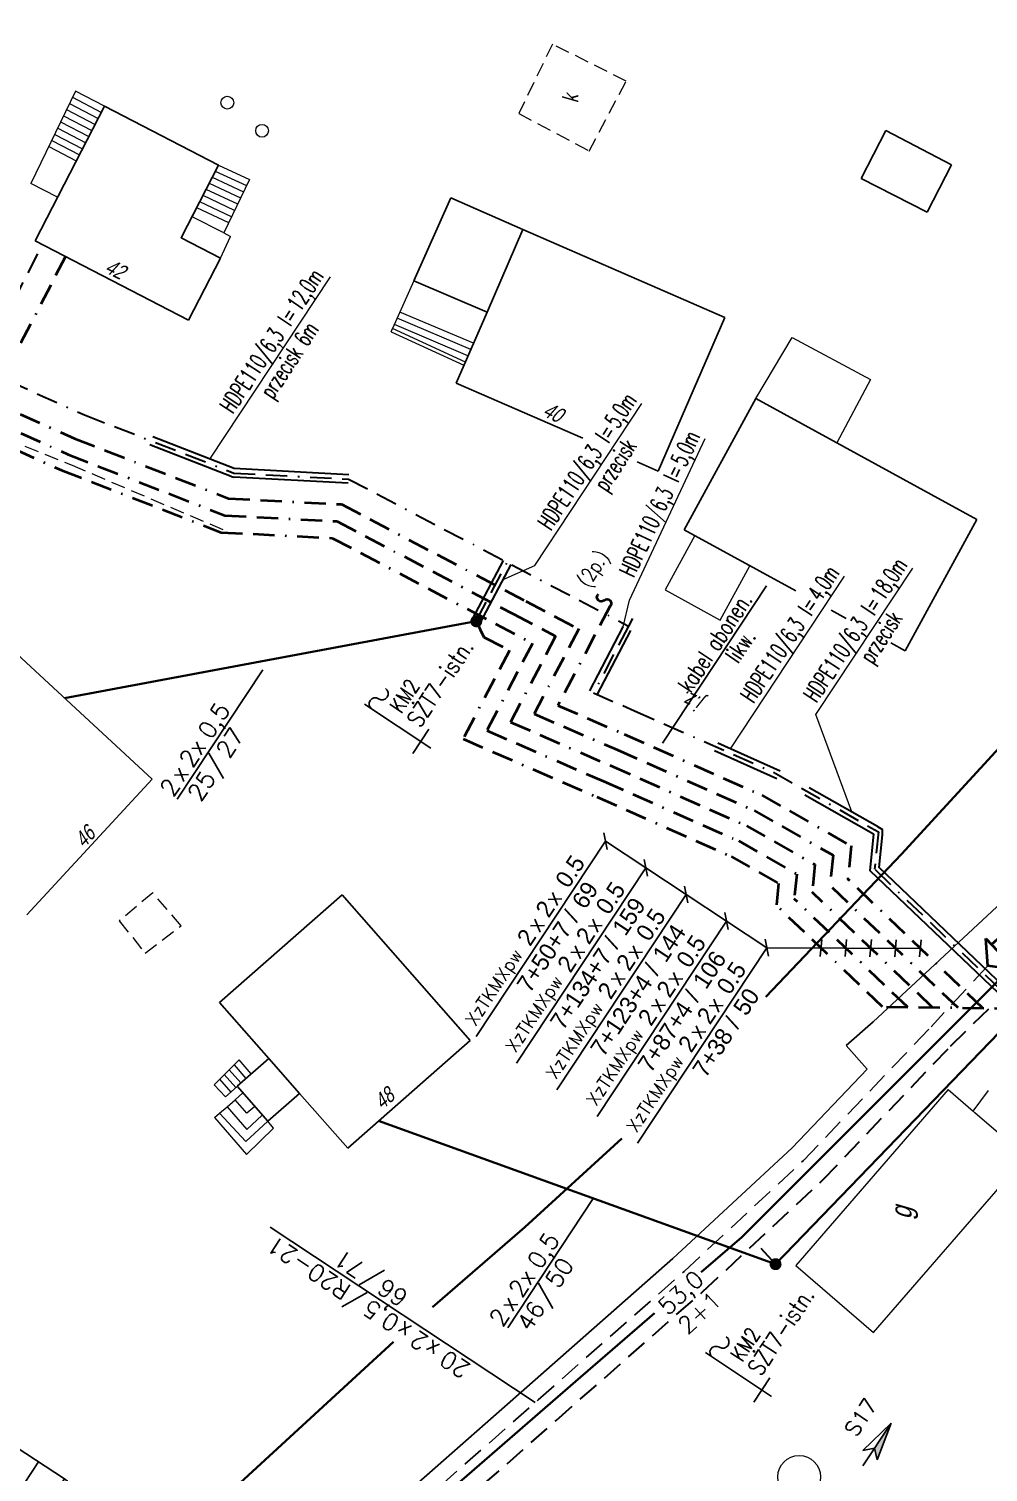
# Model space of a CAD drawing. Header units: millimetres. Extents: x 4848043 to 9699780, y 5827542 to 11659147.
# Drawn here: x 4850131.8 to 4850199.1, y 5828286.4 to 5828387.6 of the extents above; entities that cross this region are included whole.
import ezdxf
from ezdxf.enums import TextEntityAlignment as Align

# ---------------------------------------------------------------- set-up
doc = ezdxf.new("R2010")
doc.units = ezdxf.units.MM
doc.header["$MEASUREMENT"] = 0
for name, pattern in [('0', [0]), ('BORDER', [1.75, 0.5, -0.25, 0.5, -0.25, 0, -0.25]), ('DASHED', [0.75, 0.5, -0.25]), ('KOJ', [0]), ('KOU', [1.5, 1, -0.5]), ('SCH', [0]), ('UOK', [1.5, 1, -0.5])]:
    doc.linetypes.add(name, pattern=pattern)
doc.layers.get('0').update_dxf_attribs({"lineweight": 18})
for name, color, linetype, lineweight in [('EADTD_T_0', 7, '0', 18), ('EBTPO_L_6', 9, '0', 18), ('EBUOA_T_0', 7, '0', 25), ('EBUPP_L_2', 7, '0', 13), ('EBUPP_L_3', 6, '0', 25), ('SDROK_T_0', 250, '0', 18), ('SDRPK_L_0', 7, '0', 35), ('SDRPK_L_1', 7, 'KOU', 18), ('TEL kable doziemne proj.', 32, 'BORDER', 30), ('TEL kanalizacja tel. proj.', 32, 'DASHED', 30), ('TEL rury', 6, 'Continuous', 30), ('TEL rury opis', 6, 'Continuous', 20), ('TEL rury opis MONIKA', 6, 'Continuous', 20), ('TES kable doziemne proj.', 4, 'BORDER', 40), ('TES kable napow. proj.', 241, 'LIN_NAPOW_PROJ', 35), ('TES złącza projektowane', 4, 'Continuous', 40), ('UKKOO_T_3', 251, '0', 18), ('UKKPA_L_6', 251, 'UOK', 9), ('UKKPA_T_6', 251, '0', 18), ('UTTPA_T_2', 34, '0', 18)]:
    doc.layers.add(name, color=color, linetype=linetype, lineweight=lineweight)
for name, color, linetype in [('S-T-DLUG', 30, 'Continuous'), ('TEL długości przelotów', 30, 'Continuous'), ('TES kable kanałowe istn.', 140, 'Continuous'), ('TES kable kanałowe proj.', 4, 'DASHED'), ('TES opisy kabli abon.', 30, 'Continuous'), ('TES opisy kabli rozdz.', 30, 'Continuous'), ('TES rury', 6, 'Continuous'), ('TES strzałki i odnośniki', 7, 'Continuous'), ('TES zakończenia istniejące', 140, 'Continuous')]:
    doc.layers.add(name, color=color, linetype=linetype)
doc.styles.add('ROMANS', font='simplex.shx')
doc.styles.add('SIMPLEX', font='simplex.shx', dxfattribs={"width": 0.8, "height": 1.5})
doc.styles.add('Simplex2', font='simplex.shx', dxfattribs={"width": 0.7})
doc.styles.get("Standard").update_dxf_attribs({"font": 'txt', "width": 0.8, "oblique": 15})
doc.linetypes.add('LIN_NAPOW_LIKW', pattern='A,0.0001,[131,ltypeshp.shx,S=0.1,R=20,X=0.34023,Y=-0.12817],-0.1,[131,ltypeshp.shx,S=0.1,R=200,X=0.35977,Y=0.12817],-0.3,[135,l_napow.shx,S=0.1,R=0,X=-0.4,Y=0],-0.2,[135,l_napow.shx,S=0.1,R=180,X=0.2,Y=0],-0.2', length=0.8001)
doc.linetypes.add('LIN_NAPOW_PROJ', pattern='A,0.0001,-0.4,[136,l_napow.shx,S=0.1,R=0,X=-0.4,Y=0],-0.2,[137,l_napow.shx,S=0.1,R=0,X=-0.2,Y=0],-0.2', length=0.8001)

# ---------------------------------------------------------------- blocks, each defined once
blk = doc.blocks.new('UKK')
at = {"color": 0}
blk.add_circle((0, 0), 0.375, dxfattribs=at)
blk = doc.blocks.new('SLS')
at = {"color": 0}
blk.add_circle((0, 0), 0.25, dxfattribs=at)
blk.add_circle((0, 0), 0.25, dxfattribs=at)
blk = doc.blocks.new('RE-PP')
for centre, start, end in [((0, 0.75), 270, 90), ((0, 0.25), 90, 270)]:
    blk.add_arc(centre, 0.25, start, end)
blk = doc.blocks.new('KB-RZP')
at = {"style": 'SIMPLEX'}
for s, p in [('x', (-4.75, 0.25)), ('x', (-2.783, 0.25)), ('/', (0.5, 0.389))]:
    blk.add_text(s, height=1, dxfattribs=at).set_placement(p)
for tag, p in [('POJ-KAB', (-5.158, 0.25)), ('DL-KAB', (0.19, -1.25))]:
    blk.add_attdef(tag, text='', height=1, dxfattribs=at).set_placement(p, align=Align.RIGHT)
for tag, p in [('KONS-KAB', (-3.5, 0.25)), ('SR-ZYL', (-0.85, 0.25)), ('SEP', (0.835, -1.25))]:
    blk.add_attdef(tag, text='', height=1, dxfattribs=at).set_placement(p, align=Align.CENTER)
for tag, p in [('NR-KAB', (1.5, 0.25)), ('DL-MON', (1.5, -1.25))]:
    blk.add_attdef(tag, p, '', height=1, dxfattribs=at)
at = {"style": 'SIMPLEX', "flags": 1}
blk.add_attdef('TYP-KAB', text='', height=0.5, dxfattribs=at).set_placement((-8.408, 0.25), align=Align.RIGHT)
blk.add_attdef('REJ-SZAF', (7.64, 0.25), '', height=0.5, dxfattribs=at)
blk = doc.blocks.new('KB-IWP')
at = {"style": 'SIMPLEX'}
for p in [(-1.218, 0.25), (0.637, 0.25)]:
    blk.add_text('x', height=1, dxfattribs=at).set_placement(p, align=Align.RIGHT)
for tag, p in [('POJ-KAB', (-2.134, 0.25)), ('DL-KAB', (-0.618, -1.25))]:
    blk.add_attdef(tag, text='', height=1, dxfattribs=at).set_placement(p, align=Align.RIGHT)
for tag, p in [('KONS-KAB', (-0.519, 0.25)), ('SR-ZYL', (2.116, 0.25)), ('SEP', (-0.022, -1.25))]:
    blk.add_attdef(tag, text='', height=1, dxfattribs=at).set_placement(p, align=Align.CENTER)
at = {"style": 'SIMPLEX', "flags": 1}
blk.add_attdef('TYP-KAB', text='', height=0.5, dxfattribs=at).set_placement((-6.017, 0.25), align=Align.RIGHT)
blk.add_attdef('REJ-SZAF', (6.387, 0.25), '', height=0.5, dxfattribs=at)
at = {"style": 'SIMPLEX'}
blk.add_attdef('DL-MON', (0.697, -1.25), '', height=1, dxfattribs=at)
blk = doc.blocks.new('OB')
at = {"style": 'ROMANS', "width": 0.6}
blk.add_text('l=', height=2, dxfattribs=at).set_placement((9.86, 0.18))
for tag, p in [('OB_TYP', (8.68, 0.18)), ('OB_SW', (11.54, -2.76))]:
    blk.add_attdef(tag, text='', height=2, dxfattribs=at).set_placement(p, align=Align.RIGHT)
blk.add_attdef('OB_DL', (11.91, 0.18), '', height=2, dxfattribs=at)
blk = doc.blocks.new('S-T-DLUG')
at = {"style": 'ROMANS'}
blk.add_attdef('DL.KAN', text='', height=1, dxfattribs=at).set_placement((0, 0.3), align=Align.CENTER)
blk.add_attdef('L.OTW', text='', height=1, dxfattribs=at).set_placement((0, -0.3), align=Align.TOP_CENTER)
blk = doc.blocks.new('S1')
for p, q in [((0, 5.585), (-0.5, 3.335)), ((0, 2.585), (0, 5.585)), ((0.5, 3.335), (0, 5.585)), ((-0.5, 3.335), (0, 3.835)), ((0, 3.835), (0.5, 3.335)), ((0, -2.915), (0, -2.165)), ((-0.5, -4.415), (0, -2.915)), ((0, -2.915), (0.5, -4.415)), ((-0.5, -5.915), (0, -4.165)), ((0, -4.165), (0.5, -5.915)), ((-0.5, -4.415), (-0.5, -5.915)), ((0.5, -5.915), (0.5, -4.415))]:
    blk.add_line(p, q)
for points in [[(0, 5.585), (0, 3.835), (0.5, 3.335)], [(0, -2.915), (-0.5, -4.415), (0, -4.165), (-0.5, -5.915)]]:
    blk.add_solid(points)
blk = doc.blocks.new('ZL-2P')
for p, q in [((0, 0), (1, 1.25)), ((1, 1.25), (1, -1.25)), ((1, -1.25), (0, 0)), ((1, 0.75), (1.5, 0.75)), ((1, -0.75), (1.5, -0.75))]:
    blk.add_line(p, q)
blk = doc.blocks.new('ZLOP')
for p, q in [((9.15, 0), (0, 0)), ((0, 0), (0, -11.62)), ((9.15, -11.62), (9.15, 0)), ((9.15, -4), (0, -4)), ((9.15, -8), (0, -8)), ((0, -11.62), (9.15, -11.62))]:
    blk.add_line(p, q)
blk.add_arc((4.58, -11.62), 4.58, 180, 0)
at = {"style": 'ROMANS', "width": 0.713756}
blk.add_attdef('MUFA', text='', height=1.41, dxfattribs=at).set_placement((0.63, -2.88), (8.18, -2.88), align=Align.FIT)
at = {"style": 'ROMANS'}
for tag, p in [('LACZNIK', (4.71, -6.72)), ('PARY', (4.69, -10.56))]:
    blk.add_attdef(tag, text='', height=1.41, dxfattribs=at).set_placement(p, align=Align.CENTER)
for tag, flags, p in [('NRZL', 4, (4.68, -14.12)), ('BOKT', 1, (4.69, -17.8))]:
    blk.add_attdef(tag, text='', height=1.41, dxfattribs=dict(at, flags=flags)).set_placement(p, align=Align.CENTER)

msp = doc.modelspace()

# ---------------------------------------------------------------- hatches: boundary and pattern name
at = {"layer": 'UTTPA_T_2', "linetype": 'LIN_NAPOW_LIKW'}
h = msp.add_hatch(color=140, dxfattribs=at)
h.paths.add_polyline_path([(4850162.76, 5828346.22, 0.215792), (4850162.78, 5828345.87), (4850163.15, 5828346.07), (4850163.37, 5828345.71, 0.170354), (4850163.55, 5828345.92, 1)])
h.paths.add_polyline_path([(4850163.15, 5828346.07), (4850162.78, 5828345.87, 0.427671), (4850163.37, 5828345.71)])
h = msp.add_hatch(color=140, dxfattribs=at)
h.paths.add_polyline_path([(4850162.85, 5828346.19, 0.215792), (4850162.87, 5828345.92), (4850163.15, 5828346.07), (4850163.32, 5828345.79, 0.170354), (4850163.46, 5828345.96, 1)])
h.paths.add_polyline_path([(4850163.15, 5828346.07), (4850162.87, 5828345.92, 0.427671), (4850163.32, 5828345.79)])
h = msp.add_hatch(color=140, dxfattribs=at)
h.paths.add_polyline_path([(4850183.76, 5828301.1, 0.215792), (4850183.79, 5828300.75), (4850184.16, 5828300.95), (4850184.37, 5828300.59, 0.170354), (4850184.55, 5828300.81, 1)])
h.paths.add_polyline_path([(4850184.16, 5828300.95), (4850183.79, 5828300.75, 0.427671), (4850184.37, 5828300.59)])
h = msp.add_hatch(color=140, dxfattribs=at)
h.paths.add_polyline_path([(4850183.85, 5828301.07, 0.215792), (4850183.87, 5828300.8), (4850184.16, 5828300.95), (4850184.32, 5828300.68, 0.170354), (4850184.46, 5828300.84, 1)])
h.paths.add_polyline_path([(4850184.16, 5828300.95), (4850183.87, 5828300.8, 0.427671), (4850184.32, 5828300.68)])

# ---------------------------------------------------------------- linework, layer by layer
msp.add_circle((4850185.81, 5828286.03), 1.5)
at = {"layer": 'EBTPO_L_6', "linetype": 'SCH'}
for p, q in [((4850135.03, 5828383.28), (4850131.9, 5828376.78)), ((4850134.81, 5828382.85), (4850136.85, 5828381.78)), ((4850137.06, 5828382.21), (4850135.03, 5828383.28)), ((4850137.06, 5828382.21), (4850133.76, 5828375.82)), ((4850134.19, 5828381.55), (4850136.18, 5828380.51)), ((4850134.4, 5828381.98), (4850136.4, 5828380.92)), ((4850134.6, 5828382.41), (4850136.62, 5828381.35)), ((4850133.78, 5828380.68), (4850135.74, 5828379.65)), ((4850133.98, 5828381.11), (4850135.97, 5828380.08)), ((4850133.36, 5828379.81), (4850135.31, 5828378.79)), ((4850133.57, 5828380.24), (4850135.52, 5828379.22)), ((4850133.16, 5828379.39), (4850135.08, 5828378.37)), ((4850147.04, 5828376.62), (4850144.86, 5828377.64)), ((4850145.07, 5828378.07), (4850147.24, 5828377.06)), ((4850133.76, 5828375.82), (4850131.9, 5828376.78)), ((4850146.62, 5828375.76), (4850144.42, 5828376.78)), ((4850146.83, 5828376.19), (4850144.64, 5828377.21)), ((4850147.24, 5828377.06), (4850145.43, 5828373.32)), ((4850145.98, 5828374.46), (4850143.76, 5828375.51)), ((4850146.19, 5828374.89), (4850143.98, 5828375.94)), ((4850146.41, 5828375.33), (4850144.2, 5828376.37)), ((4850145.43, 5828373.32), (4850143.21, 5828374.44)), ((4850145.78, 5828374.04), (4850143.53, 5828375.08)), ((4850142.45, 5828372.98), (4850144.7, 5828371.82)), ((4850145.21, 5828371.55), (4850145.9, 5828373.08)), ((4850145.43, 5828373.32), (4850145.9, 5828373.08)), ((4850158.78, 5828369.95), (4850163.91, 5828367.77)), ((4850162.76, 5828365.14), (4850157.61, 5828367.33)), ((4850162.96, 5828365.58), (4850157.79, 5828367.76)), ((4850163.91, 5828367.77), (4850162.29, 5828364.03)), ((4850157.18, 5828366.38), (4850162.29, 5828364.03)), ((4850162.39, 5828364.26), (4850157.28, 5828366.62)), ((4850162.57, 5828364.7), (4850157.41, 5828366.89)), ((4850146.5, 5828315.29), (4850144.75, 5828313.54)), ((4850145.81, 5828314.6), (4850146.63, 5828313.67)), ((4850146.16, 5828314.94), (4850146.99, 5828313.99)), ((4850147.36, 5828314.31), (4850146.5, 5828315.29)), ((4850145.13, 5828313.93), (4850145.92, 5828313.03)), ((4850145.47, 5828314.26), (4850146.28, 5828313.34)), ((4850145.55, 5828312.7), (4850144.75, 5828313.54)), ((4850146.37, 5828313.43), (4850145.55, 5828312.7))]:
    msp.add_line(p, q, dxfattribs=at)
at = {"layer": 'EBTPO_L_6', "linetype": '0'}
for p, q in [((4850145.07, 5828378.07), (4850143.21, 5828374.44)), ((4850142.45, 5828372.98), (4850143.21, 5828374.44)), ((4850158.78, 5828369.95), (4850157.28, 5828366.62)), ((4850157.18, 5828366.38), (4850157.28, 5828366.62)), ((4850146.77, 5828312.98), (4850146.22, 5828312.49)), ((4850145.14, 5828311.54), (4850145.66, 5828312)), ((4850145.66, 5828312), (4850146.22, 5828312.49)), ((4850145.66, 5828312), (4850147.06, 5828310.4)), ((4850147.06, 5828311.54), (4850146.22, 5828312.49)), ((4850147.6, 5828312.01), (4850147.06, 5828311.54)), ((4850144.78, 5828311.24), (4850145.14, 5828311.54)), ((4850144.78, 5828311.24), (4850147.03, 5828308.66)), ((4850146.98, 5828309.55), (4850145.14, 5828311.54)), ((4850148.52, 5828310.98), (4850146.98, 5828309.55)), ((4850147.06, 5828310.4), (4850148.13, 5828311.42)), ((4850148.93, 5828310.5), (4850148.52, 5828310.98)), ((4850148.52, 5828310.98), (4850148.52, 5828310.98)), ((4850147.03, 5828308.66), (4850148.93, 5828310.5))]:
    msp.add_line(p, q, dxfattribs=at)
at = {"layer": 'EBUPP_L_2', "linetype": '0'}
for p, q in [((4850182.78, 5828361.7), (4850185.33, 5828365.98)), ((4850185.33, 5828365.98), (4850190.83, 5828363.03)), ((4850190.83, 5828363.03), (4850188.45, 5828358.58)), ((4850178.48, 5828352.09), (4850176.4, 5828348.27)), ((4850180.27, 5828346.15), (4850182.36, 5828349.97)), ((4850176.4, 5828348.27), (4850180.27, 5828346.15)), ((4850196.27, 5828313.21), (4850185.57, 5828300.87)), ((4850196.27, 5828313.21), (4850198.02, 5828311.7)), ((4850198.02, 5828311.7), (4850199.09, 5828313.15)), ((4850198.15, 5828311.58), (4850198.02, 5828311.7)), ((4850201.72, 5828308.49), (4850198.15, 5828311.58)), ((4850191.02, 5828296.15), (4850201.72, 5828308.49)), ((4850185.57, 5828300.87), (4850191.02, 5828296.15))]:
    msp.add_line(p, q, dxfattribs=at)
at = {"layer": 'EBUPP_L_3', "linetype": '0'}
for p, q in [((4850132.19, 5828372.77), (4850137.06, 5828382.21)), ((4850137.06, 5828382.21), (4850145.07, 5828378.07)), ((4850190.16, 5828377.14), (4850191.89, 5828380.5)), ((4850191.89, 5828380.5), (4850196.5, 5828378.11)), ((4850145.07, 5828378.07), (4850142.45, 5828372.98)), ((4850196.5, 5828378.11), (4850194.79, 5828374.77)), ((4850194.79, 5828374.77), (4850190.16, 5828377.14)), ((4850161.36, 5828375.79), (4850158.78, 5828369.95)), ((4850166.43, 5828373.55), (4850161.36, 5828375.79)), ((4850166.43, 5828373.55), (4850163.91, 5828367.77)), ((4850180.6, 5828367.38), (4850166.43, 5828373.55)), ((4850142.96, 5828367.2), (4850132.19, 5828372.77)), ((4850142.45, 5828372.98), (4850145.21, 5828371.55)), ((4850145.21, 5828371.55), (4850142.96, 5828367.2)), ((4850158.78, 5828369.95), (4850163.91, 5828367.77)), ((4850161.74, 5828362.78), (4850163.91, 5828367.77)), ((4850175.91, 5828356.61), (4850180.6, 5828367.38)), ((4850161.74, 5828362.78), (4850170.62, 5828358.91)), ((4850177.74, 5828352.49), (4850182.78, 5828361.7)), ((4850182.78, 5828361.7), (4850198.29, 5828353.21)), ((4850174.44, 5828357.25), (4850175.91, 5828356.61)), ((4850198.29, 5828353.21), (4850193.25, 5828344)), ((4850185.58, 5828348.2), (4850177.74, 5828352.49)), ((4850189.1, 5828346.27), (4850188.05, 5828346.85)), ((4850140.41, 5828334.98), (4850129.64, 5828344.94)), ((4850193.25, 5828344), (4850192.25, 5828344.55)), ((4850131.61, 5828325.46), (4850140.41, 5828334.98)), ((4850145.14, 5828319.32), (4850153.74, 5828326.87)), ((4850153.74, 5828326.87), (4850162.73, 5828316.64)), ((4850145.14, 5828319.32), (4850148.59, 5828315.39)), ((4850162.73, 5828316.64), (4850154.13, 5828309.09)), ((4850148.59, 5828315.39), (4850146.36, 5828313.44)), ((4850148.59, 5828315.39), (4850150.75, 5828312.93)), ((4850146.36, 5828313.44), (4850148.52, 5828310.98)), ((4850148.52, 5828310.98), (4850150.75, 5828312.93)), ((4850154.13, 5828309.09), (4850150.75, 5828312.93))]:
    msp.add_line(p, q, dxfattribs=at)
at = {"layer": 'SDRPK_L_0', "linetype": 'KOJ'}
for p, q in [((4850193, 5828329.73), (4850208.76, 5828346.89)), ((4850183.47, 5828319.72), (4850193, 5828329.73)), ((4850200.88, 5828321.94), (4850190.59, 5828311.64)), ((4850190.59, 5828311.64), (4850181.79, 5828302.85)), ((4850173.37, 5828309.78), (4850166.57, 5828303.55)), ((4850166.57, 5828303.55), (4850160.08, 5828297.94)), ((4850181.79, 5828302.85), (4850178.94, 5828300.38)), ((4850175.65, 5828297.51), (4850170.11, 5828292.71)), ((4850157.34, 5828295.5), (4850144.74, 5828283.92)), ((4850170.11, 5828292.71), (4850161.26, 5828285.02))]:
    msp.add_line(p, q, dxfattribs=at)
at = {"layer": 'SDRPK_L_1', "linetype": 'KOU'}
for p, q in [((4850098.06, 5828371.75), (4850134.79, 5828357.02)), ((4850134.79, 5828357.02), (4850146.08, 5828352.2))]:
    msp.add_line(p, q, dxfattribs=at)
at = {"layer": 'TEL kable doziemne proj.', "ltscale": 3}
for p, q in [((4850174.12, 5828346.27), (4850173.84, 5828345.73)), ((4850199.98, 5828320.19), (4850191.11, 5828328.67)), ((4850184.16, 5828300.95), (4850182.67, 5828302.56))]:
    msp.add_line(p, q, dxfattribs=at)
for points in [[(4850109.83, 5828404.62), (4850095.53, 5828378.85), (4850106.5, 5828373.63), (4850115.32, 5828369.67), (4850126.09, 5828364.59), (4850130.29, 5828362.96), (4850135.66, 5828360.55), (4850146.14, 5828356.47), (4850154.18, 5828356.05), (4850173.84, 5828345.73), (4850171.37, 5828341.04), (4850174.26, 5828339.79), (4850184.01, 5828335.48), (4850191.37, 5828331.29), (4850191.11, 5828328.67)], [(4850128.21, 5828363.76), (4850132.72, 5828372.49)], [(4850163.15, 5828346.07), (4850165.32, 5828350.2)]]:
    msp.add_lwpolyline(points, dxfattribs=at)
at = {"layer": 'TEL kanalizacja tel. proj.', "ltscale": 3}
msp.add_lwpolyline([(4850155.18, 5828278.03), (4850168.76, 5828289.99), (4850179.03, 5828299.01), (4850187.46, 5828306.85), (4850196.44, 5828316.26), (4850199.65, 5828319.39)], dxfattribs=at)
at = {"layer": 'TEL rury'}
for p, q in [((4850145.95, 5828356.22), (4850140.23, 5828358.45)), ((4850146.17, 5828356.78), (4850140.45, 5828359.01)), ((4850145.95, 5828356.22), (4850146.13, 5828356.18)), ((4850154.17, 5828355.75), (4850146.13, 5828356.18)), ((4850154.2, 5828356.35), (4850146.17, 5828356.78)), ((4850162.89, 5828346.21), (4850165.06, 5828350.34)), ((4850163.42, 5828345.93), (4850165.59, 5828350.06)), ((4850171.11, 5828341.18), (4850173.47, 5828345.69)), ((4850171.64, 5828340.9), (4850174, 5828345.41)), ((4850184.24, 5828335), (4850179.86, 5828336.97)), ((4850184.49, 5828335.55), (4850180.11, 5828337.52)), ((4850191.03, 5828331.14), (4850186.22, 5828333.87)), ((4850191.32, 5828331.66), (4850186.52, 5828334.39)), ((4850190.8, 5828328.56), (4850191.06, 5828331.15)), ((4850191.32, 5828331.66), (4850191.67, 5828331.46)), ((4850191.42, 5828328.79), (4850191.65, 5828331.09)), ((4850191.65, 5828331.09), (4850191.67, 5828331.46)), ((4850200.2, 5828320.42), (4850191.42, 5828328.79)), ((4850199.79, 5828319.99), (4850190.8, 5828328.56))]:
    msp.add_line(p, q, dxfattribs=at)
at = {"layer": 'TEL rury opis'}
for p, q in [((4850144.46, 5828357.45), (4850152.93, 5828370.25)), ((4850167.26, 5828349.99), (4850174.77, 5828361.35)), ((4850173.9, 5828347.54), (4850179.22, 5828358.89)), ((4850180.99, 5828337.12), (4850188.99, 5828349.23)), ((4850186.99, 5828339.53), (4850193.78, 5828349.8)), ((4850189.51, 5828332.69), (4850186.99, 5828339.53))]:
    msp.add_line(p, q, dxfattribs=at)
at = {"layer": 'TEL rury opis MONIKA', "linetype": 'ByBlock'}
for p, q in [((4850165.03, 5828349), (4850167.26, 5828349.99)), ((4850173.47, 5828345.69), (4850173.9, 5828347.54))]:
    msp.add_line(p, q, dxfattribs=at)
at = {"layer": 'TES kable doziemne proj.', "ltscale": 3}
for p, q in [((4850163.15, 5828346.07), (4850163.68, 5828344.96)), ((4850198.72, 5828318.9), (4850189.23, 5828327.98)), ((4850195.19, 5828318.95), (4850186.72, 5828327.06)), ((4850196.96, 5828318.93), (4850187.98, 5828327.52)), ((4850191.67, 5828319), (4850184.22, 5828326.13)), ((4850193.43, 5828318.98), (4850185.47, 5828326.59)), ((4850201.03, 5828318.87), (4850191.67, 5828319))]:
    msp.add_line(p, q, dxfattribs=at)
for points in [[(4850108.44, 5828405.82), (4850099.46, 5828389.64), (4850097.8, 5828389.11), (4850091.36, 5828377.51), (4850105.24, 5828370.91), (4850114.07, 5828366.95), (4850124.91, 5828361.83), (4850127.02, 5828361.01), (4850127.58, 5828359.5), (4850128.67, 5828359.08), (4850134.04, 5828356.67), (4850145.25, 5828352.31), (4850153.04, 5828351.91), (4850167.1, 5828344.52), (4850163.89, 5828338.4), (4850172.09, 5828334.84), (4850181.57, 5828330.65), (4850185.65, 5828328.33), (4850185.47, 5828326.59)], [(4850106.11, 5828387.64), (4850104.58, 5828385.06), (4850098.83, 5828388.5), (4850093.03, 5828378.05), (4850105.74, 5828372), (4850114.57, 5828368.04), (4850125.38, 5828362.93), (4850127.96, 5828361.93), (4850128.52, 5828360.43), (4850129.13, 5828360.19), (4850134.5, 5828357.78), (4850145.5, 5828353.5), (4850153.37, 5828353.09), (4850165.75, 5828346.59)], [(4850134.32, 5828371.66), (4850129.08, 5828361.52), (4850134.96, 5828358.89), (4850145.76, 5828354.69), (4850153.69, 5828354.28), (4850166.63, 5828347.48)], [(4850166.63, 5828347.48), (4850170.34, 5828345.53), (4850167.21, 5828339.57), (4850173.06, 5828337.04), (4850182.65, 5828332.79), (4850188.19, 5828329.65), (4850188.19, 5828329.65), (4850187.98, 5828327.52)], [(4850172.53, 5828347.11), (4850168.88, 5828340.16), (4850173.54, 5828338.14), (4850183.19, 5828333.87), (4850189.46, 5828330.3), (4850189.23, 5828327.98)], [(4850165.75, 5828346.59), (4850168.72, 5828345.03), (4850165.55, 5828338.99), (4850172.57, 5828335.94), (4850182.11, 5828331.72), (4850186.92, 5828328.99), (4850186.72, 5828327.06)], [(4850163.68, 5828344.96), (4850165.48, 5828344.02), (4850162.22, 5828337.81), (4850171.61, 5828333.74), (4850181.03, 5828329.57), (4850184.37, 5828327.67), (4850184.22, 5828326.13)]]:
    msp.add_lwpolyline(points, dxfattribs=at)
at = {"layer": 'TES kable kanałowe istn.', "linetype": 'ByBlock'}
for p, q in [((4850191.01, 5828317.97), (4850209.94, 5828335.57)), ((4850189.12, 5828316.3), (4850191.01, 5828317.97)), ((4850190.58, 5828314.63), (4850189.12, 5828316.3)), ((4850185.32, 5828309.12), (4850190.58, 5828314.63)), ((4850176.95, 5828301.34), (4850185.32, 5828309.12)), ((4850166.7, 5828292.33), (4850176.95, 5828301.34)), ((4850153.12, 5828280.38), (4850166.7, 5828292.33))]:
    msp.add_line(p, q, dxfattribs=at)
at = {"layer": 'TES kable kanałowe proj.', "ltscale": 3}
msp.add_line((4850199.06, 5828321.9), (4850195.07, 5828317.61), dxfattribs=at)
msp.add_lwpolyline([(4850153.91, 5828279.48), (4850167.49, 5828291.43), (4850177.74, 5828300.44), (4850186.11, 5828308.22), (4850195.07, 5828317.61), (4850195.07, 5828317.61)], dxfattribs=at)
at = {"layer": 'TES kable napow. proj.', "ltscale": 3}
for p, q in [((4850163.15, 5828346.07), (4850134.25, 5828340.67)), ((4850201.16, 5828318.56), (4850184.16, 5828300.95)), ((4850184.16, 5828300.95), (4850156.3, 5828311.01))]:
    msp.add_line(p, q, dxfattribs=at)
at = {"layer": 'TES opisy kabli rozdz.'}
for p, q in [((4850148.17, 5828342.66), (4850142.17, 5828333.59)), ((4850172.1, 5828331.23), (4850172.34, 5828330.06)), ((4850163.15, 5828316.93), (4850172.22, 5828330.64)), ((4850172.22, 5828330.64), (4850183.54, 5828323.16)), ((4850174.93, 5828329.36), (4850175.17, 5828328.18)), ((4850165.98, 5828315.06), (4850175.05, 5828328.77)), ((4850168.81, 5828313.18), (4850177.88, 5828326.9)), ((4850177.76, 5828327.49), (4850178, 5828326.31)), ((4850177.76, 5828327.49), (4850178, 5828326.31)), ((4850171.64, 5828311.31), (4850180.71, 5828325.03)), ((4850180.59, 5828325.62), (4850180.83, 5828324.44)), ((4850180.59, 5828325.62), (4850180.83, 5828324.44)), ((4850183.42, 5828323.75), (4850183.66, 5828322.57)), ((4850187.4, 5828323.74), (4850187.29, 5828322.55)), ((4850189.14, 5828323.73), (4850189.03, 5828322.54)), ((4850190.89, 5828323.73), (4850190.77, 5828322.53)), ((4850192.63, 5828323.72), (4850192.52, 5828322.52)), ((4850194.37, 5828323.71), (4850194.26, 5828322.52)), ((4850174.47, 5828309.44), (4850183.54, 5828323.16)), ((4850194.32, 5828323.11), (4850183.54, 5828323.16)), ((4850171.35, 5828305.57), (4850165.36, 5828296.49)), ((4850167.29, 5828291.25), (4850148.68, 5828303.56))]:
    msp.add_line(p, q, dxfattribs=at)
at = {"layer": 'TES rury', "linetype": 'Continuous'}
for p, q in [((4850183.51, 5828348.55), (4850176.22, 5828337.52)), ((4850155.31, 5828340.25), (4850159.96, 5828337.17)), ((4850159.83, 5828338.49), (4850158.7, 5828336.78)), ((4850179.23, 5828294.75), (4850183.88, 5828291.67)), ((4850183.75, 5828292.98), (4850182.62, 5828291.27))]:
    msp.add_line(p, q, dxfattribs=at)
for centre, start, end in [((4850156.54, 5828340.99), 236.5292, 56.5292), ((4850156.06, 5828340.27), 56.5292, 236.5292), ((4850180.46, 5828295.49), 236.5292, 56.5292), ((4850179.98, 5828294.76), 56.5292, 236.5292)]:
    msp.add_arc(centre, 0.433, start, end, dxfattribs=at)
at = {"layer": 'UKKPA_L_6', "linetype": 'UOK'}
for p, q in [((4850168.5, 5828386.57), (4850166.13, 5828381.71)), ((4850173.68, 5828383.97), (4850168.5, 5828386.57)), ((4850171.08, 5828379.07), (4850173.68, 5828383.97)), ((4850166.13, 5828381.71), (4850171.08, 5828379.07)), ((4850140.45, 5828327.02), (4850138.1, 5828325.04)), ((4850142.43, 5828324.7), (4850140.45, 5828327.02)), ((4850138.1, 5828325.04), (4850139.91, 5828322.78)), ((4850139.91, 5828322.78), (4850142.43, 5828324.7))]:
    msp.add_line(p, q, dxfattribs=at)

# ---------------------------------------------------------------- block references
at = {"layer": 'TEL długości przelotów', "xscale": 1.2, "yscale": 1.2, "zscale": 1.2, "rotation": 42.92023941014927}
msp.add_blockref('S-T-DLUG', (4850178.16, 5828298.25), dxfattribs=at).add_auto_attribs({'DL.KAN': '53,0', 'L.OTW': '2+1'})
at = {"layer": 'TEL rury opis'}
for p, xscale, yscale, zscale, rotation, values in [((4850146.95, 5828361.7), 0.6, 0.6, 0.6, 56.52915817698229, {'OB_TYP': 'HDPE110/6,3', 'OB_DL': '12,0m', 'OB_SW': 'przecisk 6m'}), ((4850169.26, 5828353.5), 0.6, 0.6, 0.6, 56.52915817698229, {'OB_TYP': 'HDPE110/6,3', 'OB_DL': '5,0m', 'OB_SW': 'przecisk'}), ((4850174.91, 5828350.33), 0.6000000000000001, 0.6000000000000001, 0.6000000000000001, 64.85638137183399, {'OB_TYP': 'HDPE110/6,3', 'OB_DL': '5,0m'}), ((4850187.91, 5828341.41), 0.6, 0.6, 0.6, 56.52915817698229, {'OB_TYP': 'HDPE110/6,3', 'OB_DL': '18,0m', 'OB_SW': 'przecisk'}), ((4850183.48, 5828341.38), 0.6, 0.6, 0.6, 56.52915817698229, {'OB_TYP': 'HDPE110/6,3', 'OB_DL': '4,0m'})]:
    msp.add_blockref('OB', p, dxfattribs=dict(at, xscale=xscale, yscale=yscale, zscale=zscale, rotation=rotation)).add_auto_attribs(values)
at = {"layer": 'TES opisy kabli abon.', "linetype": 'Continuous', "xscale": 1.199999999727946, "yscale": 1.199999999727946, "zscale": 1.199999999727946, "rotation": 56.52915818062414}
for p, values in [((4850144.09, 5828336.49), {'POJ-KAB': '2', 'KONS-KAB': '2', 'DL-KAB': '25', 'DL-MON': '27', 'SR-ZYL': '0,5', 'SEP': '/'}), ((4850167.21, 5828299.3), {'POJ-KAB': '2', 'KONS-KAB': '2', 'DL-KAB': '46', 'DL-MON': '50', 'SR-ZYL': '0,5', 'SEP': '/'})]:
    msp.add_blockref('KB-IWP', p, dxfattribs=at).add_auto_attribs(values)
at = {"layer": 'TES opisy kabli rozdz.'}
ref = msp.add_blockref('KB-IWP', (4850169.08, 5828325.91), dxfattribs=dict(at, xscale=1.2, yscale=1.2, zscale=1.2, rotation=56.52915820736354))
ref.add_attrib('POJ-KAB', '2', dxfattribs={"layer": '0', "height": 1.2, "rotation": 56.5292}).set_placement((4850167.42, 5828323.94), align=Align.RIGHT)
ref.add_attrib('KONS-KAB', '2', dxfattribs={"layer": '0', "height": 1.2, "rotation": 56.5292}).set_placement((4850168.48, 5828325.56), align=Align.CENTER)
ref.add_attrib('SR-ZYL', '0.5', dxfattribs={"layer": '0', "height": 1.2, "rotation": 56.5292}).set_placement((4850170.23, 5828328.19), align=Align.CENTER)
ref.add_attrib('DL-KAB', '7+50+7', dxfattribs={"layer": '0', "height": 1.2, "rotation": 56.5292}).set_placement((4850169.92, 5828324.46), align=Align.RIGHT)
ref.add_attrib('DL-MON', '69', (4850170.79, 5828325.78), dxfattribs={"layer": '0', "height": 1.2, "rotation": 56.5292})
ref.add_attrib('SEP', '/', dxfattribs={"layer": '0', "height": 1.2, "rotation": 56.5292}).set_placement((4850170.32, 5828325.06), align=Align.CENTER)
ref = msp.add_blockref('KB-IWP', (4850171.91, 5828324.04), dxfattribs=dict(at, xscale=1.2, yscale=1.2, zscale=1.2, rotation=56.52915820736354))
ref.add_attrib('POJ-KAB', '2', dxfattribs={"layer": '0', "height": 1.2, "rotation": 56.5292}).set_placement((4850170.25, 5828322.07), align=Align.RIGHT)
ref.add_attrib('KONS-KAB', '2', dxfattribs={"layer": '0', "height": 1.2, "rotation": 56.5292}).set_placement((4850171.31, 5828323.68), align=Align.CENTER)
ref.add_attrib('SR-ZYL', '0.5', dxfattribs={"layer": '0', "height": 1.2, "rotation": 56.5292}).set_placement((4850173.06, 5828326.32), align=Align.CENTER)
ref.add_attrib('DL-KAB', '7+134+7', dxfattribs={"layer": '0', "height": 1.2, "rotation": 56.5292}).set_placement((4850172.75, 5828322.59), align=Align.RIGHT)
ref.add_attrib('DL-MON', '159', (4850173.62, 5828323.91), dxfattribs={"layer": '0', "height": 1.2, "rotation": 56.5292})
ref.add_attrib('SEP', '/', dxfattribs={"layer": '0', "height": 1.2, "rotation": 56.5292}).set_placement((4850173.15, 5828323.19), align=Align.CENTER)
ref = msp.add_blockref('KB-IWP', (4850174.74, 5828322.17), dxfattribs=dict(at, xscale=1.2, yscale=1.2, zscale=1.2, rotation=56.52915820736354))
ref.add_attrib('POJ-KAB', '2', dxfattribs={"layer": '0', "height": 1.2, "rotation": 56.5292}).set_placement((4850173.08, 5828320.2), align=Align.RIGHT)
ref.add_attrib('KONS-KAB', '2', dxfattribs={"layer": '0', "height": 1.2, "rotation": 56.5292}).set_placement((4850174.14, 5828321.81), align=Align.CENTER)
ref.add_attrib('SR-ZYL', '0.5', dxfattribs={"layer": '0', "height": 1.2, "rotation": 56.5292}).set_placement((4850175.89, 5828324.45), align=Align.CENTER)
ref.add_attrib('DL-KAB', '7+123+4', dxfattribs={"layer": '0', "height": 1.2, "rotation": 56.5292}).set_placement((4850175.58, 5828320.72), align=Align.RIGHT)
ref.add_attrib('DL-MON', '144', (4850176.45, 5828322.04), dxfattribs={"layer": '0', "height": 1.2, "rotation": 56.5292})
ref.add_attrib('SEP', '/', dxfattribs={"layer": '0', "height": 1.2, "rotation": 56.5292}).set_placement((4850175.98, 5828321.32), align=Align.CENTER)
ref = msp.add_blockref('KB-IWP', (4850177.57, 5828320.3), dxfattribs=dict(at, xscale=1.2, yscale=1.2, zscale=1.2, rotation=56.52915820736354))
ref.add_attrib('POJ-KAB', '2', dxfattribs={"layer": '0', "height": 1.2, "rotation": 56.5292}).set_placement((4850175.91, 5828318.33), align=Align.RIGHT)
ref.add_attrib('KONS-KAB', '2', dxfattribs={"layer": '0', "height": 1.2, "rotation": 56.5292}).set_placement((4850176.97, 5828319.94), align=Align.CENTER)
ref.add_attrib('SR-ZYL', '0.5', dxfattribs={"layer": '0', "height": 1.2, "rotation": 56.5292}).set_placement((4850178.72, 5828322.58), align=Align.CENTER)
ref.add_attrib('DL-KAB', '7+87+4', dxfattribs={"layer": '0', "height": 1.2, "rotation": 56.5292}).set_placement((4850178.41, 5828318.85), align=Align.RIGHT)
ref.add_attrib('DL-MON', '106', (4850179.28, 5828320.17), dxfattribs={"layer": '0', "height": 1.2, "rotation": 56.5292})
ref.add_attrib('SEP', '/', dxfattribs={"layer": '0', "height": 1.2, "rotation": 56.5292}).set_placement((4850178.8, 5828319.45), align=Align.CENTER)
ref = msp.add_blockref('KB-IWP', (4850180.4, 5828318.43), dxfattribs=dict(at, xscale=1.2, yscale=1.2, zscale=1.2, rotation=56.52915820736354))
ref.add_attrib('POJ-KAB', '2', dxfattribs={"layer": '0', "height": 1.2, "rotation": 56.5292}).set_placement((4850178.73, 5828316.46), align=Align.RIGHT)
ref.add_attrib('KONS-KAB', '2', dxfattribs={"layer": '0', "height": 1.2, "rotation": 56.5292}).set_placement((4850179.8, 5828318.07), align=Align.CENTER)
ref.add_attrib('SR-ZYL', '0.5', dxfattribs={"layer": '0', "height": 1.2, "rotation": 56.5292}).set_placement((4850181.55, 5828320.71), align=Align.CENTER)
ref.add_attrib('DL-KAB', '7+38', dxfattribs={"layer": '0', "height": 1.2, "rotation": 56.5292}).set_placement((4850181.24, 5828316.98), align=Align.RIGHT)
ref.add_attrib('DL-MON', '50', (4850182.11, 5828318.3), dxfattribs={"layer": '0', "height": 1.2, "rotation": 56.5292})
ref.add_attrib('SEP', '/', dxfattribs={"layer": '0', "height": 1.2, "rotation": 56.5292}).set_placement((4850181.63, 5828317.58), align=Align.CENTER)
at = {"layer": 'TES opisy kabli rozdz.', "xscale": 1.2, "yscale": 1.2, "zscale": 1.2, "rotation": 146.5291581778946}
msp.add_blockref('KB-RZP', (4850156.12, 5828298.64), dxfattribs=at).add_auto_attribs({'POJ-KAB': '20', 'KONS-KAB': '2', 'SR-ZYL': '0,5', 'NR-KAB': 'R20-21', 'DL-KAB': '66', 'DL-MON': '71', 'SEP': '/'})
at = {"layer": 'TES strzałki i odnośniki', "xscale": 1.199999999539498, "yscale": 1.199999999539498, "zscale": 1.199999999539498, "rotation": 326.5291581732097}
msp.add_blockref('S1', (4850188.57, 5828284.21), dxfattribs=at)
at = {"layer": 'TES zakończenia istniejące', "linetype": 'ByBlock', "ltscale": 5, "xscale": 0.5999999999999999, "yscale": 0.5999999999999999, "zscale": 0.5999999999999999, "rotation": 56.71662228995471}
msp.add_blockref('ZLOP', (4850125.4, 5828285.12), dxfattribs=at).add_auto_attribs({'MUFA': '43/8-150', 'LACZNIK': 'UY', 'PARY': '60'})
at = {"layer": 'TES złącza projektowane', "zscale": 1.2}
for name, p, xscale, yscale, rotation in [('RE-PP', (4850171.72, 5828347.98), -1.200000000544059, 1.199999999953846, 222.3158037909145), ('ZL-2P', (4850199.06, 5828321.9), 1.2, 1.2, 43.07948945702223)]:
    msp.add_blockref(name, p, dxfattribs=dict(at, xscale=xscale, yscale=yscale, rotation=rotation))
at = {"layer": 'UKKPA_T_6', "xscale": 1.2, "yscale": 1.2, "zscale": 1.2, "rotation": 88.97723720235952}
for p in [(4850145.68, 5828382.46), (4850148.12, 5828380.49)]:
    msp.add_blockref('UKK', p, dxfattribs=at)
at = {"layer": 'UTTPA_T_2', "xscale": 1.32, "yscale": 1.32, "zscale": 1.2}
for p, rotation in [((4850163.15, 5828346.07), 88.97723720235952), ((4850184.16, 5828300.95), 287.1445998068563), ((4850184.16, 5828300.95), 88.97723720235952), ((4850184.16, 5828300.95), 88.97723720235952)]:
    msp.add_blockref('SLS', p, dxfattribs=dict(at, rotation=rotation))

# ---------------------------------------------------------------- texts
at = {"layer": 'EADTD_T_0', "char_height": 1.08, "line_spacing_factor": 0.82}
for s, insert, attachment_point, rotation in [('42', (4850137.57, 5828370.31), 8, 332.6938), ('40', (4850168.3, 5828360.24), 8, 333.3879), ('46', (4850136.07, 5828330.57), 8, 47.2392), ('48', (4850156.56, 5828311.74), 7, 41.2743)]:
    msp.add_mtext(s, dxfattribs=dict(at, insert=insert, attachment_point=attachment_point, rotation=rotation))
at = {"layer": 'EBUOA_T_0', "insert": (4850193.19, 5828304.55), "char_height": 1.49, "attachment_point": 5, "rotation": 88.9772, "line_spacing_factor": 0.82}
msp.add_mtext('g', dxfattribs=at)
at = {"layer": 'S-T-DLUG', "style": 'ROMANS'}
msp.add_text('S17', height=1.08, rotation=56.5292, dxfattribs=at).set_placement((4850189.82, 5828288.75))
at = {"layer": 'SDROK_T_0', "insert": (4850178.41, 5828340.57), "char_height": 1.08, "attachment_point": 5, "rotation": 156.2213, "line_spacing_factor": 0.82}
msp.add_mtext('j.z.', dxfattribs=at)
at = {"layer": 'TES opisy kabli rozdz.', "style": 'SIMPLEX'}
for p in [(4850164.76, 5828320.15), (4850167.59, 5828318.28), (4850170.42, 5828316.41), (4850173.25, 5828314.54), (4850176.07, 5828312.67)]:
    msp.add_text('XzTKMXpw', height=0.9, rotation=56.5292, dxfattribs=at).set_placement(p, align=Align.CENTER)
at = {"layer": 'TES rury', "linetype": 'Continuous'}
for s, height, style, width, p in [('(2p.)', 1.02, 'ROMANS', 0.8, (4850171.02, 5828348.37)), ('kabel abonen.', 1.2, 'Simplex2', 0.7, (4850178.21, 5828340.97)), ('likw.', 1.2, 'Simplex2', 0.7, (4850181.53, 5828343.04)), ('SŻT7-istn.', 1.2, 'ROMANS', 0.8, (4850159.21, 5828338.53)), ('KM2', 1.08, 'ROMANS', 0.8, (4850157.9, 5828339.53)), ('SŻT7-istn.', 1.2, 'ROMANS', 0.8, (4850183.13, 5828293.03)), ('KM2', 1.08, 'ROMANS', 0.8, (4850181.82, 5828294.02))]:
    msp.add_text(s, height=height, rotation=56.5292, dxfattribs=dict(at, style=style, width=width)).set_placement(p)
at = {"layer": 'UKKOO_T_3', "insert": (4850170.31, 5828382.71), "char_height": 1.08, "attachment_point": 8, "rotation": 88.9772, "line_spacing_factor": 0.82}
msp.add_mtext('k', dxfattribs=at)

doc.saveas('drawing.dxf')
